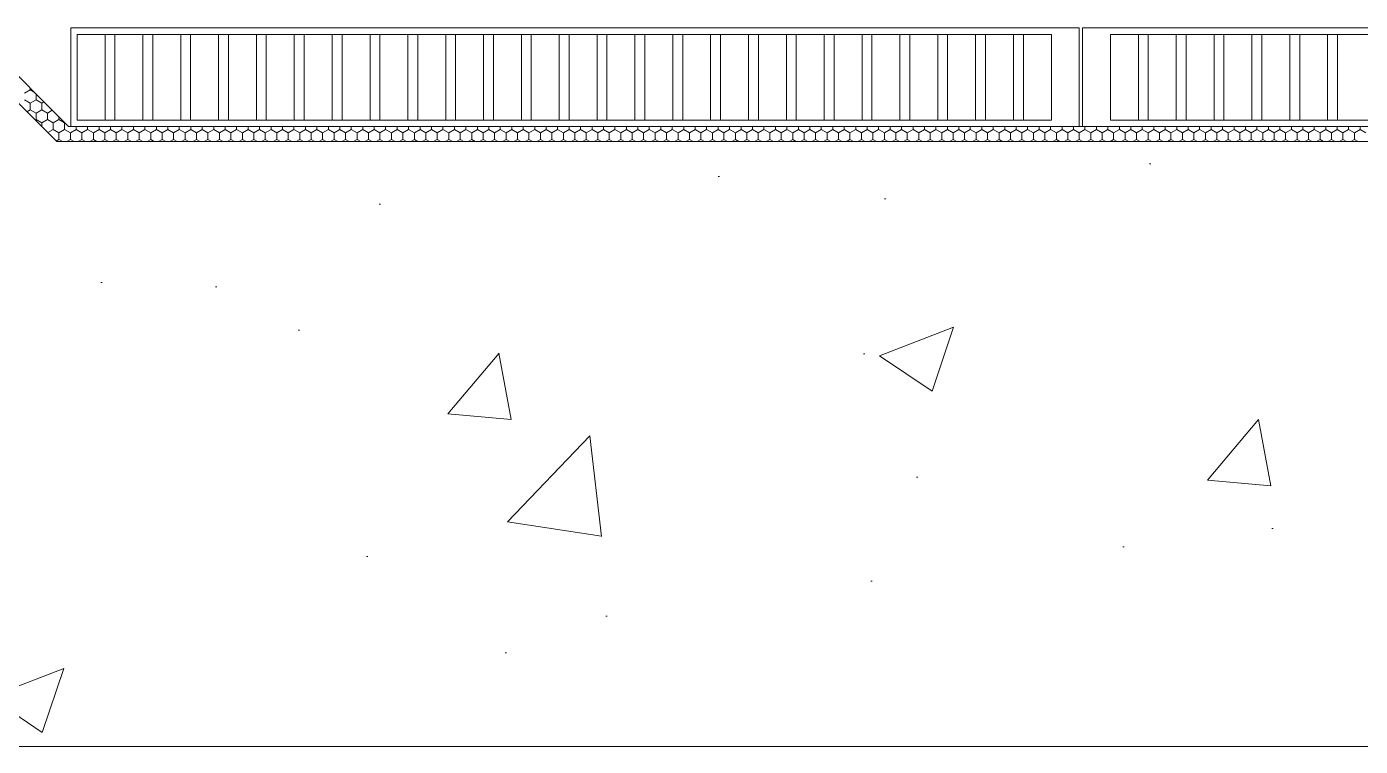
# Model space of a CAD drawing. Header units: millimetres. Extents: x -1245 to 7283, y 1609 to 4579.
# Drawn here: x 3659.6 to 3979.5, y 2859.9 to 3032.7 of the extents above; entities that cross this region are included whole.
import ezdxf

# ---------------------------------------------------------------- set-up
doc = ezdxf.new("R2010")
doc.units = ezdxf.units.MM

msp = doc.modelspace()

# ---------------------------------------------------------------- hatches: boundary and pattern name
at = {"lineweight": 5}
h = msp.add_hatch(dxfattribs=at)
h.set_pattern_fill('AR-CONC', color=256)
h.set_pattern_definition([(50, (-4596.65, 1603.03), (182.1847, -15.939), [19.05, -209.55]), (355, (-4596.65, 1603.03), (-35.2434, 191.057), [15.24, -167.6406]), (100.4514, (-4581.46, 1601.7), (146.9412, 175.1178), [16.19, -178.0902]), (46.1842, (-4596.65, 1653.83), (271.079, -42.0423), [28.575, -314.325]), (96.6356, (-4574.06, 1650.32), (237.404, 247.426), [24.285, -267.1356]), (351.1842, (-4596.65, 1653.83), (237.404, 247.426), [22.86, -251.46]), (21, (-4571.25, 1641.13), (151.6144, -102.2652), [19.05, -209.55]), (326, (-4571.25, 1641.13), (61.802, 184.188), [15.24, -167.64]), (71.4514, (-4558.61, 1632.6), (213.4164, 81.9228), [16.19, -178.09]), (37.5, (-4596.646, 1603.026), (3.0886, 84.55504), [0, -165.608, 0, -170.18, 0, -168.275]), (7.5, (-4596.65, 1603.03), (66.8197, 100.1806), [0, -97.028, 0, -161.798, 0, -64.135]), (327.5, (-4653.29, 1603.026), (135.5906, -5.72874), [0, -63.5, 0, -198.12, 0, -262.89]), (317.5, (-4678.69, 1603.03), (148.1292, 25.4265), [0, -82.55, 0, -131.572, 0, -186.69])])
h.paths.add_polyline_path([(5919.24, 3505.11), (5774.1, 3505.11), (5774.1, 3025.08), (5754.1, 3005.08), (3666.85, 3005.08), (3646.85, 3025.08), (3646.85, 3505.11), (3501.7, 3505.11), (3501.7, 2859.93), (3646.85, 2859.93), (5774.1, 2859.93), (5919.24, 2859.93)])

# ---------------------------------------------------------------- linework, layer by layer
for p, q in [((3912.1, 3032.34), (3670.25, 3032.34)), ((3670.25, 3032.34), (3670.25, 3008.66)), ((3671.72, 3030.76), (3671.72, 3010.24)), ((3671.72, 3030.76), (3905.39, 3030.76)), ((3678.43, 3030.76), (3678.43, 3010.24)), ((3680.8, 3030.76), (3680.8, 3010.24)), ((3687.51, 3030.76), (3687.51, 3010.24)), ((3689.87, 3030.76), (3689.87, 3010.24)), ((3696.58, 3030.76), (3696.58, 3010.24)), ((3698.95, 3030.76), (3698.95, 3010.24)), ((3705.66, 3030.76), (3705.66, 3010.24)), ((3708.03, 3030.76), (3708.03, 3010.24)), ((3714.74, 3030.76), (3714.74, 3010.24)), ((3717.11, 3030.76), (3717.11, 3010.24)), ((3723.82, 3030.76), (3723.82, 3010.24)), ((3726.19, 3030.76), (3726.19, 3010.24)), ((3732.9, 3030.76), (3732.9, 3010.24)), ((3735.27, 3030.76), (3735.27, 3010.24)), ((3741.98, 3030.76), (3741.98, 3010.24)), ((3744.34, 3030.76), (3744.34, 3010.24)), ((3751.05, 3030.76), (3751.05, 3010.24)), ((3753.42, 3030.76), (3753.42, 3010.24)), ((3760.13, 3030.76), (3760.13, 3010.24)), ((3762.5, 3030.76), (3762.5, 3010.24)), ((3769.21, 3030.76), (3769.21, 3010.24)), ((3771.58, 3030.76), (3771.58, 3010.24)), ((3778.29, 3030.76), (3778.29, 3010.24)), ((3780.66, 3030.76), (3780.66, 3010.24)), ((3787.37, 3030.76), (3787.37, 3010.24)), ((3789.74, 3030.76), (3789.74, 3010.24)), ((3796.45, 3030.76), (3796.45, 3010.24)), ((3798.81, 3030.76), (3798.81, 3010.24)), ((3805.52, 3030.76), (3805.52, 3010.24)), ((3807.89, 3030.76), (3807.89, 3010.24)), ((3814.6, 3030.76), (3814.6, 3010.24)), ((3816.97, 3030.76), (3816.97, 3010.24)), ((3823.68, 3030.76), (3823.68, 3010.24)), ((3826.05, 3030.76), (3826.05, 3010.24)), ((3832.76, 3030.76), (3832.76, 3010.24)), ((3835.13, 3030.76), (3835.13, 3010.24)), ((3841.84, 3030.76), (3841.84, 3010.24)), ((3844.21, 3030.76), (3844.21, 3010.24)), ((3850.92, 3030.76), (3850.92, 3010.24)), ((3853.28, 3030.76), (3853.28, 3010.24)), ((3859.99, 3030.76), (3859.99, 3010.24)), ((3862.36, 3030.76), (3862.36, 3010.24)), ((3869.07, 3030.76), (3869.07, 3010.24)), ((3871.44, 3030.76), (3871.44, 3010.24)), ((3878.15, 3030.76), (3878.15, 3010.24)), ((3880.52, 3030.76), (3880.52, 3010.24)), ((3887.23, 3030.76), (3887.23, 3010.24)), ((3889.6, 3030.76), (3889.6, 3010.24)), ((3896.31, 3030.76), (3896.31, 3010.24)), ((3898.68, 3030.76), (3898.68, 3010.24)), ((3905.39, 3030.76), (3905.39, 3010.24)), ((3912.1, 3032.34), (3912.1, 3008.66)), ((3912.85, 3032.34), (3912.85, 3008.66)), ((3912.85, 3032.34), (4178.1, 3032.34)), ((3919.56, 3030.76), (4171.39, 3030.76)), ((3919.56, 3030.76), (3919.56, 3010.24)), ((3926.27, 3030.76), (3926.27, 3010.24)), ((3928.64, 3030.76), (3928.64, 3010.24)), ((3935.35, 3030.76), (3935.35, 3010.24)), ((3937.72, 3030.76), (3937.72, 3010.24)), ((3944.43, 3030.76), (3944.43, 3010.24)), ((3946.8, 3030.76), (3946.8, 3010.24)), ((3953.51, 3030.76), (3953.51, 3010.24)), ((3955.87, 3030.76), (3955.87, 3010.24)), ((3962.58, 3030.76), (3962.58, 3010.24)), ((3964.95, 3030.76), (3964.95, 3010.24)), ((3971.66, 3030.76), (3971.66, 3010.24)), ((3974.03, 3030.76), (3974.03, 3010.24)), ((3671.72, 3010.24), (3905.39, 3010.24)), ((3919.56, 3010.24), (4171.39, 3010.24))]:
    msp.add_line(p, q, dxfattribs=at)
at = {"linetype": 'Continuous', "lineweight": 5}
for p, q in [((3660.49, 3017.49), (3659.12, 3016.7)), ((3660.49, 3017.49), (3660.49, 3017.81)), ((3661.26, 3017.04), (3660.49, 3017.49)), ((3661.87, 3015.11), (3661.87, 3016.44)), ((3660.49, 3014.31), (3659.12, 3015.11)), ((3661.87, 3015.11), (3660.49, 3014.31)), ((3660.49, 3012.73), (3660.49, 3014.31)), ((3663.24, 3014.31), (3661.87, 3015.11)), ((3663.72, 3014.59), (3663.24, 3014.31)), ((3663.24, 3012.73), (3663.24, 3014.31)), ((3660.49, 3012.73), (3659.68, 3012.25)), ((3661.87, 3011.93), (3660.49, 3012.73)), ((3661.87, 3010.35), (3661.69, 3010.24)), ((3663.24, 3012.73), (3661.87, 3011.93)), ((3661.87, 3010.35), (3661.87, 3011.93)), ((3663.24, 3009.55), (3661.87, 3010.35)), ((3664.62, 3011.93), (3663.24, 3012.73)), ((3664.62, 3010.35), (3663.24, 3009.55)), ((3665.73, 3012.58), (3664.62, 3011.93)), ((3664.62, 3010.35), (3664.62, 3011.93)), ((3665.99, 3009.55), (3664.62, 3010.35)), ((3667.37, 3010.35), (3665.99, 3009.55)), ((3667.37, 3010.35), (3667.37, 3010.94)), ((3668.74, 3009.55), (3667.37, 3010.35)), ((3663.24, 3008.68), (3663.24, 3009.55)), ((3665.99, 3007.96), (3664.71, 3007.22)), ((3665.99, 3007.96), (3665.99, 3009.55)), ((3667.37, 3007.17), (3665.99, 3007.96)), ((3668.74, 3007.96), (3667.37, 3007.17)), ((3667.37, 3005.58), (3667.37, 3007.17)), ((3668.75, 3009.56), (3668.74, 3009.55)), ((3668.74, 3007.96), (3668.74, 3009.55)), ((3670.12, 3007.17), (3668.74, 3007.96)), ((3671.49, 3007.96), (3670.12, 3007.17)), ((3670.12, 3005.58), (3670.12, 3007.17)), ((3671.49, 3007.96), (3671.49, 3008.66)), ((3672.87, 3007.17), (3671.49, 3007.96)), ((3674.24, 3007.96), (3672.87, 3007.17)), ((3672.87, 3005.58), (3672.87, 3007.17)), ((3674.24, 3007.96), (3674.24, 3008.66)), ((3675.62, 3007.17), (3674.24, 3007.96)), ((3676.99, 3007.96), (3675.62, 3007.17)), ((3675.62, 3005.58), (3675.62, 3007.17)), ((3676.99, 3007.96), (3676.99, 3008.66)), ((3678.37, 3007.17), (3676.99, 3007.96)), ((3679.74, 3007.96), (3678.37, 3007.17)), ((3678.37, 3005.58), (3678.37, 3007.17)), ((3679.74, 3007.96), (3679.74, 3008.66)), ((3681.12, 3007.17), (3679.74, 3007.96)), ((3682.49, 3007.96), (3681.12, 3007.17)), ((3681.12, 3005.58), (3681.12, 3007.17)), ((3682.49, 3007.96), (3682.49, 3008.66)), ((3683.87, 3007.17), (3682.49, 3007.96)), ((3685.24, 3007.96), (3683.87, 3007.17)), ((3683.87, 3005.58), (3683.87, 3007.17)), ((3685.24, 3007.96), (3685.24, 3008.66)), ((3686.62, 3007.17), (3685.24, 3007.96)), ((3687.99, 3007.96), (3686.62, 3007.17)), ((3686.62, 3005.58), (3686.62, 3007.17)), ((3687.99, 3007.96), (3687.99, 3008.66)), ((3689.37, 3007.17), (3687.99, 3007.96)), ((3690.74, 3007.96), (3689.37, 3007.17)), ((3689.37, 3005.58), (3689.37, 3007.17)), ((3690.74, 3007.96), (3690.74, 3008.66)), ((3692.12, 3007.17), (3690.74, 3007.96)), ((3693.49, 3007.96), (3692.12, 3007.17)), ((3692.12, 3005.58), (3692.12, 3007.17)), ((3693.49, 3007.96), (3693.49, 3008.66)), ((3694.87, 3007.17), (3693.49, 3007.96)), ((3696.24, 3007.96), (3694.87, 3007.17)), ((3694.87, 3005.58), (3694.87, 3007.17)), ((3696.24, 3007.96), (3696.24, 3008.66)), ((3697.61, 3007.17), (3696.24, 3007.96)), ((3698.99, 3007.96), (3697.61, 3007.17)), ((3697.61, 3005.58), (3697.61, 3007.17)), ((3698.99, 3007.96), (3698.99, 3008.66)), ((3700.36, 3007.17), (3698.99, 3007.96)), ((3701.74, 3007.96), (3700.36, 3007.17)), ((3700.36, 3005.58), (3700.36, 3007.17)), ((3701.74, 3007.96), (3701.74, 3008.66)), ((3703.11, 3007.17), (3701.74, 3007.96)), ((3704.49, 3007.96), (3703.11, 3007.17)), ((3703.11, 3005.58), (3703.11, 3007.17)), ((3704.49, 3007.96), (3704.49, 3008.66)), ((3705.86, 3007.17), (3704.49, 3007.96)), ((3707.24, 3007.96), (3705.86, 3007.17)), ((3705.86, 3005.58), (3705.86, 3007.17)), ((3707.24, 3007.96), (3707.24, 3008.66)), ((3708.61, 3007.17), (3707.24, 3007.96)), ((3709.99, 3007.96), (3708.61, 3007.17)), ((3708.61, 3005.58), (3708.61, 3007.17)), ((3709.99, 3007.96), (3709.99, 3008.66)), ((3711.36, 3007.17), (3709.99, 3007.96)), ((3712.74, 3007.96), (3711.36, 3007.17)), ((3711.36, 3005.58), (3711.36, 3007.17)), ((3712.74, 3007.96), (3712.74, 3008.66)), ((3714.11, 3007.17), (3712.74, 3007.96)), ((3715.49, 3007.96), (3714.11, 3007.17)), ((3714.11, 3005.58), (3714.11, 3007.17)), ((3715.49, 3007.96), (3715.49, 3008.66)), ((3716.86, 3007.17), (3715.49, 3007.96)), ((3718.24, 3007.96), (3716.86, 3007.17)), ((3716.86, 3005.58), (3716.86, 3007.17)), ((3718.24, 3007.96), (3718.24, 3008.66)), ((3719.61, 3007.17), (3718.24, 3007.96)), ((3720.99, 3007.96), (3719.61, 3007.17)), ((3719.61, 3005.58), (3719.61, 3007.17)), ((3720.99, 3007.96), (3720.99, 3008.66)), ((3722.36, 3007.17), (3720.99, 3007.96)), ((3723.74, 3007.96), (3722.36, 3007.17)), ((3722.36, 3005.58), (3722.36, 3007.17)), ((3723.74, 3007.96), (3723.74, 3008.66)), ((3725.11, 3007.17), (3723.74, 3007.96)), ((3726.49, 3007.96), (3725.11, 3007.17)), ((3725.11, 3005.58), (3725.11, 3007.17)), ((3726.49, 3007.96), (3726.49, 3008.66)), ((3727.86, 3007.17), (3726.49, 3007.96)), ((3729.24, 3007.96), (3727.86, 3007.17)), ((3727.86, 3005.58), (3727.86, 3007.17)), ((3729.24, 3007.96), (3729.24, 3008.66)), ((3730.61, 3007.17), (3729.24, 3007.96)), ((3731.99, 3007.96), (3730.61, 3007.17)), ((3730.61, 3005.58), (3730.61, 3007.17)), ((3731.99, 3007.96), (3731.99, 3008.66)), ((3733.36, 3007.17), (3731.99, 3007.96)), ((3734.73, 3007.96), (3733.36, 3007.17)), ((3733.36, 3005.58), (3733.36, 3007.17)), ((3734.73, 3007.96), (3734.73, 3008.66)), ((3736.11, 3007.17), (3734.73, 3007.96)), ((3737.48, 3007.96), (3736.11, 3007.17)), ((3736.11, 3005.58), (3736.11, 3007.17)), ((3737.48, 3007.96), (3737.48, 3008.66)), ((3738.86, 3007.17), (3737.48, 3007.96)), ((3740.23, 3007.96), (3738.86, 3007.17)), ((3738.86, 3005.58), (3738.86, 3007.17)), ((3740.23, 3007.96), (3740.23, 3008.66)), ((3741.61, 3007.17), (3740.23, 3007.96)), ((3742.98, 3007.96), (3741.61, 3007.17)), ((3741.61, 3005.58), (3741.61, 3007.17)), ((3742.98, 3007.96), (3742.98, 3008.66)), ((3744.36, 3007.17), (3742.98, 3007.96)), ((3745.73, 3007.96), (3744.36, 3007.17)), ((3744.36, 3005.58), (3744.36, 3007.17)), ((3745.73, 3007.96), (3745.73, 3008.66)), ((3747.11, 3007.17), (3745.73, 3007.96)), ((3748.48, 3007.96), (3747.11, 3007.17)), ((3747.11, 3005.58), (3747.11, 3007.17)), ((3748.48, 3007.96), (3748.48, 3008.66)), ((3749.86, 3007.17), (3748.48, 3007.96)), ((3751.23, 3007.96), (3749.86, 3007.17)), ((3749.86, 3005.58), (3749.86, 3007.17)), ((3751.23, 3007.96), (3751.23, 3008.66)), ((3752.61, 3007.17), (3751.23, 3007.96)), ((3753.98, 3007.96), (3752.61, 3007.17)), ((3752.61, 3005.58), (3752.61, 3007.17)), ((3753.98, 3007.96), (3753.98, 3008.66)), ((3755.36, 3007.17), (3753.98, 3007.96)), ((3756.73, 3007.96), (3755.36, 3007.17)), ((3755.36, 3005.58), (3755.36, 3007.17)), ((3756.73, 3007.96), (3756.73, 3008.66)), ((3758.11, 3007.17), (3756.73, 3007.96)), ((3759.48, 3007.96), (3758.11, 3007.17)), ((3758.11, 3005.58), (3758.11, 3007.17)), ((3759.48, 3007.96), (3759.48, 3008.66)), ((3760.86, 3007.17), (3759.48, 3007.96)), ((3762.23, 3007.96), (3760.86, 3007.17)), ((3760.86, 3005.58), (3760.86, 3007.17)), ((3762.23, 3007.96), (3762.23, 3008.66)), ((3763.61, 3007.17), (3762.23, 3007.96)), ((3764.98, 3007.96), (3763.61, 3007.17)), ((3763.61, 3005.58), (3763.61, 3007.17)), ((3764.98, 3007.96), (3764.98, 3008.66)), ((3766.36, 3007.17), (3764.98, 3007.96)), ((3767.73, 3007.96), (3766.36, 3007.17)), ((3766.36, 3005.58), (3766.36, 3007.17)), ((3767.73, 3007.96), (3767.73, 3008.66)), ((3769.11, 3007.17), (3767.73, 3007.96)), ((3770.48, 3007.96), (3769.11, 3007.17)), ((3769.11, 3005.58), (3769.11, 3007.17)), ((3770.48, 3007.96), (3770.48, 3008.66)), ((3771.85, 3007.17), (3770.48, 3007.96)), ((3773.23, 3007.96), (3771.85, 3007.17)), ((3771.85, 3005.58), (3771.85, 3007.17)), ((3773.23, 3007.96), (3773.23, 3008.66)), ((3774.6, 3007.17), (3773.23, 3007.96)), ((3775.98, 3007.96), (3774.6, 3007.17)), ((3774.6, 3005.58), (3774.6, 3007.17)), ((3775.98, 3007.96), (3775.98, 3008.66)), ((3777.35, 3007.17), (3775.98, 3007.96)), ((3778.73, 3007.96), (3777.35, 3007.17)), ((3777.35, 3005.58), (3777.35, 3007.17)), ((3778.73, 3007.96), (3778.73, 3008.66)), ((3780.1, 3007.17), (3778.73, 3007.96)), ((3781.48, 3007.96), (3780.1, 3007.17)), ((3780.1, 3005.58), (3780.1, 3007.17)), ((3781.48, 3007.96), (3781.48, 3008.66)), ((3782.85, 3007.17), (3781.48, 3007.96)), ((3784.23, 3007.96), (3782.85, 3007.17)), ((3782.85, 3005.58), (3782.85, 3007.17)), ((3784.23, 3007.96), (3784.23, 3008.66)), ((3785.6, 3007.17), (3784.23, 3007.96)), ((3786.98, 3007.96), (3785.6, 3007.17)), ((3785.6, 3005.58), (3785.6, 3007.17)), ((3786.98, 3007.96), (3786.98, 3008.66)), ((3788.35, 3007.17), (3786.98, 3007.96)), ((3789.73, 3007.96), (3788.35, 3007.17)), ((3788.35, 3005.58), (3788.35, 3007.17)), ((3789.73, 3007.96), (3789.73, 3008.66)), ((3791.1, 3007.17), (3789.73, 3007.96)), ((3792.48, 3007.96), (3791.1, 3007.17)), ((3791.1, 3005.58), (3791.1, 3007.17)), ((3792.48, 3007.96), (3792.48, 3008.66)), ((3793.85, 3007.17), (3792.48, 3007.96)), ((3795.23, 3007.96), (3793.85, 3007.17)), ((3793.85, 3005.58), (3793.85, 3007.17)), ((3795.23, 3007.96), (3795.23, 3008.66)), ((3796.6, 3007.17), (3795.23, 3007.96)), ((3797.98, 3007.96), (3796.6, 3007.17)), ((3796.6, 3005.58), (3796.6, 3007.17)), ((3797.98, 3007.96), (3797.98, 3008.66)), ((3799.35, 3007.17), (3797.98, 3007.96)), ((3800.73, 3007.96), (3799.35, 3007.17)), ((3799.35, 3005.58), (3799.35, 3007.17)), ((3800.73, 3007.96), (3800.73, 3008.66)), ((3802.1, 3007.17), (3800.73, 3007.96)), ((3803.48, 3007.96), (3802.1, 3007.17)), ((3802.1, 3005.58), (3802.1, 3007.17)), ((3803.48, 3007.96), (3803.48, 3008.66)), ((3804.85, 3007.17), (3803.48, 3007.96)), ((3806.23, 3007.96), (3804.85, 3007.17)), ((3804.85, 3005.58), (3804.85, 3007.17)), ((3806.23, 3007.96), (3806.23, 3008.66)), ((3807.6, 3007.17), (3806.23, 3007.96)), ((3808.97, 3007.96), (3807.6, 3007.17)), ((3807.6, 3005.58), (3807.6, 3007.17)), ((3808.97, 3007.96), (3808.97, 3008.66)), ((3810.35, 3007.17), (3808.97, 3007.96)), ((3811.72, 3007.96), (3810.35, 3007.17)), ((3810.35, 3005.58), (3810.35, 3007.17)), ((3811.72, 3007.96), (3811.72, 3008.66)), ((3813.1, 3007.17), (3811.72, 3007.96)), ((3814.47, 3007.96), (3813.1, 3007.17)), ((3813.1, 3005.58), (3813.1, 3007.17)), ((3814.47, 3007.96), (3814.47, 3008.66)), ((3815.85, 3007.17), (3814.47, 3007.96)), ((3817.22, 3007.96), (3815.85, 3007.17)), ((3815.85, 3005.58), (3815.85, 3007.17)), ((3817.22, 3007.96), (3817.22, 3008.66)), ((3818.6, 3007.17), (3817.22, 3007.96)), ((3819.97, 3007.96), (3818.6, 3007.17)), ((3818.6, 3005.58), (3818.6, 3007.17)), ((3819.97, 3007.96), (3819.97, 3008.66)), ((3821.35, 3007.17), (3819.97, 3007.96)), ((3822.72, 3007.96), (3821.35, 3007.17)), ((3821.35, 3005.58), (3821.35, 3007.17)), ((3822.72, 3007.96), (3822.72, 3008.66)), ((3824.1, 3007.17), (3822.72, 3007.96)), ((3825.47, 3007.96), (3824.1, 3007.17)), ((3824.1, 3005.58), (3824.1, 3007.17)), ((3825.47, 3007.96), (3825.47, 3008.66)), ((3826.85, 3007.17), (3825.47, 3007.96)), ((3828.22, 3007.96), (3826.85, 3007.17)), ((3826.85, 3005.58), (3826.85, 3007.17)), ((3828.22, 3007.96), (3828.22, 3008.66)), ((3829.6, 3007.17), (3828.22, 3007.96)), ((3830.97, 3007.96), (3829.6, 3007.17)), ((3829.6, 3005.58), (3829.6, 3007.17)), ((3830.97, 3007.96), (3830.97, 3008.66)), ((3832.35, 3007.17), (3830.97, 3007.96)), ((3833.72, 3007.96), (3832.35, 3007.17)), ((3832.35, 3005.58), (3832.35, 3007.17)), ((3833.72, 3007.96), (3833.72, 3008.66)), ((3835.1, 3007.17), (3833.72, 3007.96)), ((3836.47, 3007.96), (3835.1, 3007.17)), ((3835.1, 3005.58), (3835.1, 3007.17)), ((3836.47, 3007.96), (3836.47, 3008.66)), ((3837.85, 3007.17), (3836.47, 3007.96)), ((3839.22, 3007.96), (3837.85, 3007.17)), ((3837.85, 3005.58), (3837.85, 3007.17)), ((3839.22, 3007.96), (3839.22, 3008.66)), ((3840.6, 3007.17), (3839.22, 3007.96)), ((3841.97, 3007.96), (3840.6, 3007.17)), ((3840.6, 3005.58), (3840.6, 3007.17)), ((3841.97, 3007.96), (3841.97, 3008.66)), ((3843.35, 3007.17), (3841.97, 3007.96)), ((3844.72, 3007.96), (3843.35, 3007.17)), ((3843.35, 3005.58), (3843.35, 3007.17)), ((3844.72, 3007.96), (3844.72, 3008.66)), ((3846.09, 3007.17), (3844.72, 3007.96)), ((3847.47, 3007.96), (3846.09, 3007.17)), ((3846.09, 3005.58), (3846.09, 3007.17)), ((3847.47, 3007.96), (3847.47, 3008.66)), ((3848.84, 3007.17), (3847.47, 3007.96)), ((3850.22, 3007.96), (3848.84, 3007.17)), ((3848.84, 3005.58), (3848.84, 3007.17)), ((3850.22, 3007.96), (3850.22, 3008.66)), ((3851.59, 3007.17), (3850.22, 3007.96)), ((3852.97, 3007.96), (3851.59, 3007.17)), ((3851.59, 3005.58), (3851.59, 3007.17)), ((3852.97, 3007.96), (3852.97, 3008.66)), ((3854.34, 3007.17), (3852.97, 3007.96)), ((3855.72, 3007.96), (3854.34, 3007.17)), ((3854.34, 3005.58), (3854.34, 3007.17)), ((3855.72, 3007.96), (3855.72, 3008.66)), ((3857.09, 3007.17), (3855.72, 3007.96)), ((3858.47, 3007.96), (3857.09, 3007.17)), ((3857.09, 3005.58), (3857.09, 3007.17)), ((3858.47, 3007.96), (3858.47, 3008.66)), ((3859.84, 3007.17), (3858.47, 3007.96)), ((3861.22, 3007.96), (3859.84, 3007.17)), ((3859.84, 3005.58), (3859.84, 3007.17)), ((3861.22, 3007.96), (3861.22, 3008.66)), ((3862.59, 3007.17), (3861.22, 3007.96)), ((3863.97, 3007.96), (3862.59, 3007.17)), ((3862.59, 3005.58), (3862.59, 3007.17)), ((3863.97, 3007.96), (3863.97, 3008.66)), ((3865.34, 3007.17), (3863.97, 3007.96)), ((3866.72, 3007.96), (3865.34, 3007.17)), ((3865.34, 3005.58), (3865.34, 3007.17)), ((3866.72, 3007.96), (3866.72, 3008.66)), ((3868.09, 3007.17), (3866.72, 3007.96)), ((3869.47, 3007.96), (3868.09, 3007.17)), ((3868.09, 3005.58), (3868.09, 3007.17)), ((3869.47, 3007.96), (3869.47, 3008.66)), ((3870.84, 3007.17), (3869.47, 3007.96)), ((3872.22, 3007.96), (3870.84, 3007.17)), ((3870.84, 3005.58), (3870.84, 3007.17)), ((3872.22, 3007.96), (3872.22, 3008.66)), ((3873.59, 3007.17), (3872.22, 3007.96)), ((3874.97, 3007.96), (3873.59, 3007.17)), ((3873.59, 3005.58), (3873.59, 3007.17)), ((3874.97, 3007.96), (3874.97, 3008.66)), ((3876.34, 3007.17), (3874.97, 3007.96)), ((3877.72, 3007.96), (3876.34, 3007.17)), ((3876.34, 3005.58), (3876.34, 3007.17)), ((3877.72, 3007.96), (3877.72, 3008.66)), ((3879.09, 3007.17), (3877.72, 3007.96)), ((3880.47, 3007.96), (3879.09, 3007.17)), ((3879.09, 3005.58), (3879.09, 3007.17)), ((3880.47, 3007.96), (3880.47, 3008.66)), ((3881.84, 3007.17), (3880.47, 3007.96)), ((3883.21, 3007.96), (3881.84, 3007.17)), ((3881.84, 3005.58), (3881.84, 3007.17)), ((3883.21, 3007.96), (3883.21, 3008.66)), ((3884.59, 3007.17), (3883.21, 3007.96)), ((3885.96, 3007.96), (3884.59, 3007.17)), ((3884.59, 3005.58), (3884.59, 3007.17)), ((3885.96, 3007.96), (3885.96, 3008.66)), ((3887.34, 3007.17), (3885.96, 3007.96)), ((3888.71, 3007.96), (3887.34, 3007.17)), ((3887.34, 3005.58), (3887.34, 3007.17)), ((3888.71, 3007.96), (3888.71, 3008.66)), ((3890.09, 3007.17), (3888.71, 3007.96)), ((3891.46, 3007.96), (3890.09, 3007.17)), ((3890.09, 3005.58), (3890.09, 3007.17)), ((3891.46, 3007.96), (3891.46, 3008.66)), ((3892.84, 3007.17), (3891.46, 3007.96)), ((3894.21, 3007.96), (3892.84, 3007.17)), ((3892.84, 3005.58), (3892.84, 3007.17)), ((3894.21, 3007.96), (3894.21, 3008.66)), ((3895.59, 3007.17), (3894.21, 3007.96)), ((3896.96, 3007.96), (3895.59, 3007.17)), ((3895.59, 3005.58), (3895.59, 3007.17)), ((3896.96, 3007.96), (3896.96, 3008.66)), ((3898.34, 3007.17), (3896.96, 3007.96)), ((3899.71, 3007.96), (3898.34, 3007.17)), ((3898.34, 3005.58), (3898.34, 3007.17)), ((3899.71, 3007.96), (3899.71, 3008.66)), ((3901.09, 3007.17), (3899.71, 3007.96)), ((3902.46, 3007.96), (3901.09, 3007.17)), ((3901.09, 3005.58), (3901.09, 3007.17)), ((3902.46, 3007.96), (3902.46, 3008.66)), ((3903.84, 3007.17), (3902.46, 3007.96)), ((3905.21, 3007.96), (3903.84, 3007.17)), ((3903.84, 3005.58), (3903.84, 3007.17)), ((3905.21, 3007.96), (3905.21, 3008.66)), ((3906.59, 3007.17), (3905.21, 3007.96)), ((3907.96, 3007.96), (3906.59, 3007.17)), ((3906.59, 3005.58), (3906.59, 3007.17)), ((3907.96, 3007.96), (3907.96, 3008.66)), ((3909.34, 3007.17), (3907.96, 3007.96)), ((3910.71, 3007.96), (3909.34, 3007.17)), ((3909.34, 3005.58), (3909.34, 3007.17)), ((3910.71, 3007.96), (3910.71, 3008.66)), ((3912.09, 3007.17), (3910.71, 3007.96)), ((3913.46, 3007.96), (3912.09, 3007.17)), ((3912.09, 3005.58), (3912.09, 3007.17)), ((3913.46, 3007.96), (3913.46, 3008.66)), ((3914.84, 3007.17), (3913.46, 3007.96)), ((3916.21, 3007.96), (3914.84, 3007.17)), ((3914.84, 3005.58), (3914.84, 3007.17)), ((3916.21, 3007.96), (3916.21, 3008.66)), ((3917.59, 3007.17), (3916.21, 3007.96)), ((3918.96, 3007.96), (3917.59, 3007.17)), ((3917.59, 3005.58), (3917.59, 3007.17)), ((3918.96, 3007.96), (3918.96, 3008.66)), ((3920.33, 3007.17), (3918.96, 3007.96)), ((3920.33, 3005.58), (3920.33, 3007.17)), ((3921.71, 3007.96), (3920.33, 3007.17)), ((3921.71, 3007.96), (3921.71, 3008.66)), ((3923.08, 3007.17), (3921.71, 3007.96)), ((3924.46, 3007.96), (3923.08, 3007.17)), ((3923.08, 3005.58), (3923.08, 3007.17)), ((3924.46, 3007.96), (3924.46, 3008.66)), ((3925.83, 3007.17), (3924.46, 3007.96)), ((3927.21, 3007.96), (3925.83, 3007.17)), ((3925.83, 3005.58), (3925.83, 3007.17)), ((3927.21, 3007.96), (3927.21, 3008.66)), ((3928.58, 3007.17), (3927.21, 3007.96)), ((3929.96, 3007.96), (3928.58, 3007.17)), ((3928.58, 3005.58), (3928.58, 3007.17)), ((3929.96, 3007.96), (3929.96, 3008.66)), ((3931.33, 3007.17), (3929.96, 3007.96)), ((3932.71, 3007.96), (3931.33, 3007.17)), ((3931.33, 3005.58), (3931.33, 3007.17)), ((3932.71, 3007.96), (3932.71, 3008.66)), ((3934.08, 3007.17), (3932.71, 3007.96)), ((3935.46, 3007.96), (3934.08, 3007.17)), ((3934.08, 3005.58), (3934.08, 3007.17)), ((3935.46, 3007.96), (3935.46, 3008.66)), ((3936.83, 3007.17), (3935.46, 3007.96)), ((3938.21, 3007.96), (3936.83, 3007.17)), ((3936.83, 3005.58), (3936.83, 3007.17)), ((3938.21, 3007.96), (3938.21, 3008.66)), ((3939.58, 3007.17), (3938.21, 3007.96)), ((3940.96, 3007.96), (3939.58, 3007.17)), ((3939.58, 3005.58), (3939.58, 3007.17)), ((3940.96, 3007.96), (3940.96, 3008.66)), ((3942.33, 3007.17), (3940.96, 3007.96)), ((3943.71, 3007.96), (3942.33, 3007.17)), ((3942.33, 3005.58), (3942.33, 3007.17)), ((3943.71, 3007.96), (3943.71, 3008.66)), ((3945.08, 3007.17), (3943.71, 3007.96)), ((3946.46, 3007.96), (3945.08, 3007.17)), ((3945.08, 3005.58), (3945.08, 3007.17)), ((3946.46, 3007.96), (3946.46, 3008.66)), ((3947.83, 3007.17), (3946.46, 3007.96)), ((3949.21, 3007.96), (3947.83, 3007.17)), ((3947.83, 3005.58), (3947.83, 3007.17)), ((3949.21, 3007.96), (3949.21, 3008.66)), ((3950.58, 3007.17), (3949.21, 3007.96)), ((3951.96, 3007.96), (3950.58, 3007.17)), ((3950.58, 3005.58), (3950.58, 3007.17)), ((3951.96, 3007.96), (3951.96, 3008.66)), ((3953.33, 3007.17), (3951.96, 3007.96)), ((3954.71, 3007.96), (3953.33, 3007.17)), ((3953.33, 3005.58), (3953.33, 3007.17)), ((3954.71, 3007.96), (3954.71, 3008.66)), ((3956.08, 3007.17), (3954.71, 3007.96)), ((3957.45, 3007.96), (3956.08, 3007.17)), ((3956.08, 3005.58), (3956.08, 3007.17)), ((3957.45, 3007.96), (3957.45, 3008.66)), ((3958.83, 3007.17), (3957.45, 3007.96)), ((3960.2, 3007.96), (3958.83, 3007.17)), ((3958.83, 3005.58), (3958.83, 3007.17)), ((3960.2, 3007.96), (3960.2, 3008.66)), ((3961.58, 3007.17), (3960.2, 3007.96)), ((3962.95, 3007.96), (3961.58, 3007.17)), ((3961.58, 3005.58), (3961.58, 3007.17)), ((3962.95, 3007.96), (3962.95, 3008.66)), ((3964.33, 3007.17), (3962.95, 3007.96)), ((3965.7, 3007.96), (3964.33, 3007.17)), ((3964.33, 3005.58), (3964.33, 3007.17)), ((3965.7, 3007.96), (3965.7, 3008.66)), ((3967.08, 3007.17), (3965.7, 3007.96)), ((3968.45, 3007.96), (3967.08, 3007.17)), ((3967.08, 3005.58), (3967.08, 3007.17)), ((3968.45, 3007.96), (3968.45, 3008.66)), ((3969.83, 3007.17), (3968.45, 3007.96)), ((3971.2, 3007.96), (3969.83, 3007.17)), ((3969.83, 3005.58), (3969.83, 3007.17)), ((3971.2, 3007.96), (3971.2, 3008.66)), ((3972.58, 3007.17), (3971.2, 3007.96)), ((3973.95, 3007.96), (3972.58, 3007.17)), ((3972.58, 3005.58), (3972.58, 3007.17)), ((3973.95, 3007.96), (3973.95, 3008.66)), ((3975.33, 3007.17), (3973.95, 3007.96)), ((3976.7, 3007.96), (3975.33, 3007.17)), ((3975.33, 3005.58), (3975.33, 3007.17)), ((3976.7, 3007.96), (3976.7, 3008.66)), ((3978.08, 3007.17), (3976.7, 3007.96)), ((3979.45, 3007.96), (3978.08, 3007.17)), ((3978.08, 3005.58), (3978.08, 3007.17)), ((3979.45, 3007.96), (3979.45, 3008.66)), ((3980.83, 3007.17), (3979.45, 3007.96)), ((3667.37, 3005.58), (3666.72, 3005.21)), ((3668.24, 3005.08), (3667.37, 3005.58)), ((3670.12, 3005.58), (3669.24, 3005.08)), ((3670.99, 3005.08), (3670.12, 3005.58)), ((3672.87, 3005.58), (3671.99, 3005.08)), ((3673.74, 3005.08), (3672.87, 3005.58)), ((3675.62, 3005.58), (3674.74, 3005.08)), ((3676.49, 3005.08), (3675.62, 3005.58)), ((3678.37, 3005.58), (3677.49, 3005.08)), ((3679.24, 3005.08), (3678.37, 3005.58)), ((3681.12, 3005.58), (3680.24, 3005.08)), ((3681.99, 3005.08), (3681.12, 3005.58)), ((3683.87, 3005.58), (3682.99, 3005.08)), ((3684.74, 3005.08), (3683.87, 3005.58)), ((3686.62, 3005.58), (3685.74, 3005.08)), ((3687.49, 3005.08), (3686.62, 3005.58)), ((3689.37, 3005.58), (3688.49, 3005.08)), ((3690.24, 3005.08), (3689.37, 3005.58)), ((3692.12, 3005.58), (3691.24, 3005.08)), ((3692.99, 3005.08), (3692.12, 3005.58)), ((3694.87, 3005.58), (3693.99, 3005.08)), ((3695.74, 3005.08), (3694.87, 3005.58)), ((3697.61, 3005.58), (3696.74, 3005.08)), ((3698.49, 3005.08), (3697.61, 3005.58)), ((3700.36, 3005.58), (3699.49, 3005.08)), ((3701.24, 3005.08), (3700.36, 3005.58)), ((3703.11, 3005.58), (3702.24, 3005.08)), ((3703.99, 3005.08), (3703.11, 3005.58)), ((3705.86, 3005.58), (3704.99, 3005.08)), ((3706.74, 3005.08), (3705.86, 3005.58)), ((3708.61, 3005.58), (3707.74, 3005.08)), ((3709.49, 3005.08), (3708.61, 3005.58)), ((3711.36, 3005.58), (3710.49, 3005.08)), ((3712.24, 3005.08), (3711.36, 3005.58)), ((3714.11, 3005.58), (3713.24, 3005.08)), ((3714.99, 3005.08), (3714.11, 3005.58)), ((3716.86, 3005.58), (3715.99, 3005.08)), ((3717.74, 3005.08), (3716.86, 3005.58)), ((3719.61, 3005.58), (3718.74, 3005.08)), ((3720.49, 3005.08), (3719.61, 3005.58)), ((3722.36, 3005.58), (3721.49, 3005.08)), ((3723.24, 3005.08), (3722.36, 3005.58)), ((3725.11, 3005.58), (3724.24, 3005.08)), ((3725.99, 3005.08), (3725.11, 3005.58)), ((3727.86, 3005.58), (3726.98, 3005.08)), ((3728.74, 3005.08), (3727.86, 3005.58)), ((3730.61, 3005.58), (3729.73, 3005.08)), ((3731.49, 3005.08), (3730.61, 3005.58)), ((3733.36, 3005.58), (3732.48, 3005.08)), ((3734.24, 3005.08), (3733.36, 3005.58)), ((3736.11, 3005.58), (3735.23, 3005.08)), ((3736.99, 3005.08), (3736.11, 3005.58)), ((3738.86, 3005.58), (3737.98, 3005.08)), ((3739.74, 3005.08), (3738.86, 3005.58)), ((3741.61, 3005.58), (3740.73, 3005.08)), ((3742.48, 3005.08), (3741.61, 3005.58)), ((3744.36, 3005.58), (3743.48, 3005.08)), ((3745.23, 3005.08), (3744.36, 3005.58)), ((3747.11, 3005.58), (3746.23, 3005.08)), ((3747.98, 3005.08), (3747.11, 3005.58)), ((3749.86, 3005.58), (3748.98, 3005.08)), ((3750.73, 3005.08), (3749.86, 3005.58)), ((3752.61, 3005.58), (3751.73, 3005.08)), ((3753.48, 3005.08), (3752.61, 3005.58)), ((3755.36, 3005.58), (3754.48, 3005.08)), ((3756.23, 3005.08), (3755.36, 3005.58)), ((3758.11, 3005.58), (3757.23, 3005.08)), ((3758.98, 3005.08), (3758.11, 3005.58)), ((3760.86, 3005.58), (3759.98, 3005.08)), ((3761.73, 3005.08), (3760.86, 3005.58)), ((3763.61, 3005.58), (3762.73, 3005.08)), ((3764.48, 3005.08), (3763.61, 3005.58)), ((3766.36, 3005.58), (3765.48, 3005.08)), ((3767.23, 3005.08), (3766.36, 3005.58)), ((3769.11, 3005.58), (3768.23, 3005.08)), ((3769.98, 3005.08), (3769.11, 3005.58)), ((3771.85, 3005.58), (3770.98, 3005.08)), ((3772.73, 3005.08), (3771.85, 3005.58)), ((3774.6, 3005.58), (3773.73, 3005.08)), ((3775.48, 3005.08), (3774.6, 3005.58)), ((3777.35, 3005.58), (3776.48, 3005.08)), ((3778.23, 3005.08), (3777.35, 3005.58)), ((3780.1, 3005.58), (3779.23, 3005.08)), ((3780.98, 3005.08), (3780.1, 3005.58)), ((3782.85, 3005.58), (3781.98, 3005.08)), ((3783.73, 3005.08), (3782.85, 3005.58)), ((3785.6, 3005.58), (3784.73, 3005.08)), ((3786.48, 3005.08), (3785.6, 3005.58)), ((3788.35, 3005.58), (3787.48, 3005.08)), ((3789.23, 3005.08), (3788.35, 3005.58)), ((3791.1, 3005.58), (3790.23, 3005.08)), ((3791.98, 3005.08), (3791.1, 3005.58)), ((3793.85, 3005.58), (3792.98, 3005.08)), ((3794.73, 3005.08), (3793.85, 3005.58)), ((3796.6, 3005.58), (3795.73, 3005.08)), ((3797.48, 3005.08), (3796.6, 3005.58)), ((3799.35, 3005.58), (3798.48, 3005.08)), ((3800.23, 3005.08), (3799.35, 3005.58)), ((3802.1, 3005.58), (3801.22, 3005.08)), ((3802.98, 3005.08), (3802.1, 3005.58)), ((3804.85, 3005.58), (3803.97, 3005.08)), ((3805.73, 3005.08), (3804.85, 3005.58)), ((3807.6, 3005.58), (3806.72, 3005.08)), ((3808.48, 3005.08), (3807.6, 3005.58)), ((3810.35, 3005.58), (3809.47, 3005.08)), ((3811.23, 3005.08), (3810.35, 3005.58)), ((3813.1, 3005.58), (3812.22, 3005.08)), ((3813.98, 3005.08), (3813.1, 3005.58)), ((3815.85, 3005.58), (3814.97, 3005.08)), ((3816.73, 3005.08), (3815.85, 3005.58)), ((3818.6, 3005.58), (3817.72, 3005.08)), ((3819.47, 3005.08), (3818.6, 3005.58)), ((3821.35, 3005.58), (3820.47, 3005.08)), ((3822.22, 3005.08), (3821.35, 3005.58)), ((3824.1, 3005.58), (3823.22, 3005.08)), ((3824.97, 3005.08), (3824.1, 3005.58)), ((3826.85, 3005.58), (3825.97, 3005.08)), ((3827.72, 3005.08), (3826.85, 3005.58)), ((3829.6, 3005.58), (3828.72, 3005.08)), ((3830.47, 3005.08), (3829.6, 3005.58)), ((3832.35, 3005.58), (3831.47, 3005.08)), ((3833.22, 3005.08), (3832.35, 3005.58)), ((3835.1, 3005.58), (3834.22, 3005.08)), ((3835.97, 3005.08), (3835.1, 3005.58)), ((3837.85, 3005.58), (3836.97, 3005.08)), ((3838.72, 3005.08), (3837.85, 3005.58)), ((3840.6, 3005.58), (3839.72, 3005.08)), ((3841.47, 3005.08), (3840.6, 3005.58)), ((3843.35, 3005.58), (3842.47, 3005.08)), ((3844.22, 3005.08), (3843.35, 3005.58)), ((3846.09, 3005.58), (3845.22, 3005.08)), ((3846.97, 3005.08), (3846.09, 3005.58)), ((3848.84, 3005.58), (3847.97, 3005.08)), ((3849.72, 3005.08), (3848.84, 3005.58)), ((3851.59, 3005.58), (3850.72, 3005.08)), ((3852.47, 3005.08), (3851.59, 3005.58)), ((3854.34, 3005.58), (3853.47, 3005.08)), ((3855.22, 3005.08), (3854.34, 3005.58)), ((3857.09, 3005.58), (3856.22, 3005.08)), ((3857.97, 3005.08), (3857.09, 3005.58)), ((3859.84, 3005.58), (3858.97, 3005.08)), ((3860.72, 3005.08), (3859.84, 3005.58)), ((3862.59, 3005.58), (3861.72, 3005.08)), ((3863.47, 3005.08), (3862.59, 3005.58)), ((3865.34, 3005.58), (3864.47, 3005.08)), ((3866.22, 3005.08), (3865.34, 3005.58)), ((3868.09, 3005.58), (3867.22, 3005.08)), ((3868.97, 3005.08), (3868.09, 3005.58)), ((3870.84, 3005.58), (3869.97, 3005.08)), ((3871.72, 3005.08), (3870.84, 3005.58)), ((3873.59, 3005.58), (3872.72, 3005.08)), ((3874.47, 3005.08), (3873.59, 3005.58)), ((3876.34, 3005.58), (3875.46, 3005.08)), ((3877.22, 3005.08), (3876.34, 3005.58)), ((3879.09, 3005.58), (3878.21, 3005.08)), ((3879.97, 3005.08), (3879.09, 3005.58)), ((3881.84, 3005.58), (3880.96, 3005.08)), ((3882.72, 3005.08), (3881.84, 3005.58)), ((3884.59, 3005.58), (3883.71, 3005.08)), ((3885.47, 3005.08), (3884.59, 3005.58)), ((3887.34, 3005.58), (3886.46, 3005.08)), ((3888.22, 3005.08), (3887.34, 3005.58)), ((3890.09, 3005.58), (3889.21, 3005.08)), ((3890.97, 3005.08), (3890.09, 3005.58)), ((3892.84, 3005.58), (3891.96, 3005.08)), ((3893.71, 3005.08), (3892.84, 3005.58)), ((3895.59, 3005.58), (3894.71, 3005.08)), ((3896.46, 3005.08), (3895.59, 3005.58)), ((3898.34, 3005.58), (3897.46, 3005.08)), ((3899.21, 3005.08), (3898.34, 3005.58)), ((3901.09, 3005.58), (3900.21, 3005.08)), ((3901.96, 3005.08), (3901.09, 3005.58)), ((3903.84, 3005.58), (3902.96, 3005.08)), ((3904.71, 3005.08), (3903.84, 3005.58)), ((3906.59, 3005.58), (3905.71, 3005.08)), ((3907.46, 3005.08), (3906.59, 3005.58)), ((3909.34, 3005.58), (3908.46, 3005.08)), ((3910.21, 3005.08), (3909.34, 3005.58)), ((3912.09, 3005.58), (3911.21, 3005.08)), ((3912.96, 3005.08), (3912.09, 3005.58)), ((3914.84, 3005.58), (3913.96, 3005.08)), ((3915.71, 3005.08), (3914.84, 3005.58)), ((3917.59, 3005.58), (3916.71, 3005.08)), ((3918.46, 3005.08), (3917.59, 3005.58)), ((3920.33, 3005.58), (3919.46, 3005.08)), ((3921.21, 3005.08), (3920.33, 3005.58)), ((3923.08, 3005.58), (3922.21, 3005.08)), ((3923.96, 3005.08), (3923.08, 3005.58)), ((3925.83, 3005.58), (3924.96, 3005.08)), ((3926.71, 3005.08), (3925.83, 3005.58)), ((3928.58, 3005.58), (3927.71, 3005.08)), ((3929.46, 3005.08), (3928.58, 3005.58)), ((3931.33, 3005.58), (3930.46, 3005.08)), ((3932.21, 3005.08), (3931.33, 3005.58)), ((3934.08, 3005.58), (3933.21, 3005.08)), ((3934.96, 3005.08), (3934.08, 3005.58)), ((3936.83, 3005.58), (3935.96, 3005.08)), ((3937.71, 3005.08), (3936.83, 3005.58)), ((3939.58, 3005.58), (3938.71, 3005.08)), ((3940.46, 3005.08), (3939.58, 3005.58)), ((3942.33, 3005.58), (3941.46, 3005.08)), ((3943.21, 3005.08), (3942.33, 3005.58)), ((3945.08, 3005.58), (3944.21, 3005.08)), ((3945.96, 3005.08), (3945.08, 3005.58)), ((3947.83, 3005.58), (3946.96, 3005.08)), ((3948.71, 3005.08), (3947.83, 3005.58)), ((3950.58, 3005.58), (3949.7, 3005.08)), ((3951.46, 3005.08), (3950.58, 3005.58)), ((3953.33, 3005.58), (3952.45, 3005.08)), ((3954.21, 3005.08), (3953.33, 3005.58)), ((3956.08, 3005.58), (3955.2, 3005.08)), ((3956.96, 3005.08), (3956.08, 3005.58)), ((3958.83, 3005.58), (3957.95, 3005.08)), ((3959.71, 3005.08), (3958.83, 3005.58)), ((3961.58, 3005.58), (3960.7, 3005.08)), ((3962.46, 3005.08), (3961.58, 3005.58)), ((3964.33, 3005.58), (3963.45, 3005.08)), ((3965.21, 3005.08), (3964.33, 3005.58)), ((3967.08, 3005.58), (3966.2, 3005.08)), ((3967.95, 3005.08), (3967.08, 3005.58)), ((3969.83, 3005.58), (3968.95, 3005.08)), ((3970.7, 3005.08), (3969.83, 3005.58)), ((3972.58, 3005.58), (3971.7, 3005.08)), ((3973.45, 3005.08), (3972.58, 3005.58)), ((3975.33, 3005.58), (3974.45, 3005.08)), ((3976.2, 3005.08), (3975.33, 3005.58)), ((3978.08, 3005.58), (3977.2, 3005.08)), ((3978.95, 3005.08), (3978.08, 3005.58))]:
    msp.add_line(p, q, dxfattribs=at)
at = {"lineweight": 5}
for points in [[(3651.01, 3299.22), (3651.01, 3027.3), (3669.65, 3008.66), (4710.47, 3008.66), (5275.49, 3008.66)], [(5273.42, 3005.08), (3666.85, 3005.08), (3646.85, 3025.08), (3646.85, 3296.82)], [(5774.1, 2859.93), (3646.85, 2859.93)]]:
    msp.add_lwpolyline(points, dxfattribs=at)

doc.saveas('drawing.dxf')
